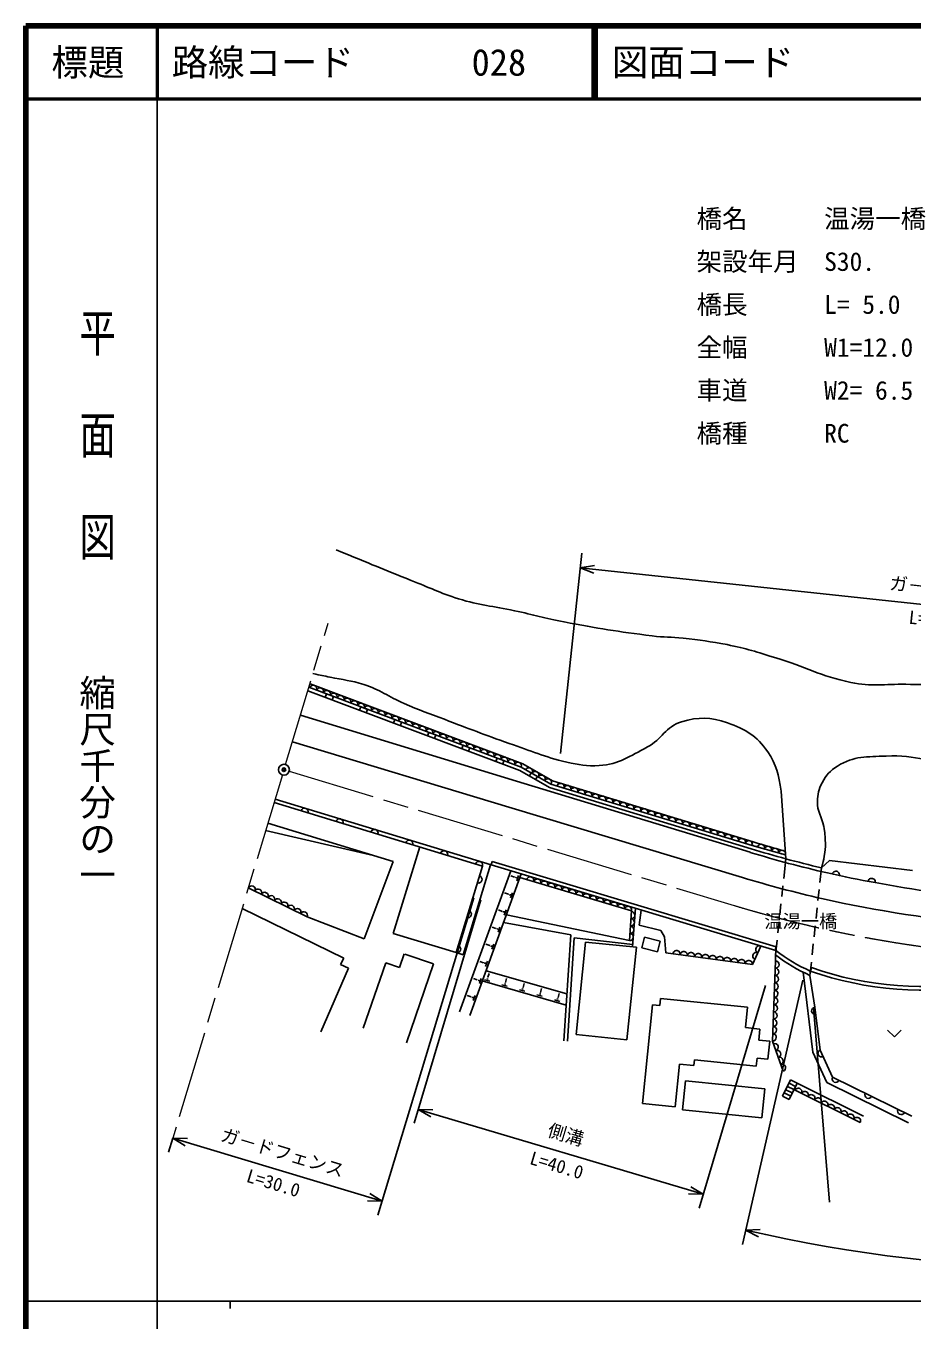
# Model space of a CAD drawing. Units: millimetres, scale not verified. Extents: x 40000 to 680000, y 20000 to 380000.
# Drawn here: x 40000 to 161569, y 202409 to 380000 of the extents above; entities that cross this region are included whole.
import ezdxf
from ezdxf.enums import TextEntityAlignment as Align

# ---------------------------------------------------------------- set-up
doc = ezdxf.new("R2010")
doc.units = ezdxf.units.MM
doc.header["$LTSCALE"] = 1000
doc.header["$PDMODE"] = 32
doc.header["$PDSIZE"] = 500
doc.linetypes.add('CHAIN', pattern=[18.5, 12, -1.5, 3.5, -1.5])
for name, color, linetype, lineweight in [('M-BGD', 7, 'Continuous', 25), ('M-BMK', 2, 'CHAIN', 13), ('M-BMK-SRVR', 3, 'Continuous', 25), ('M-STR-HTXT', 7, 'Continuous', 13), ('M-TTL', 2, 'Continuous', 140), ('M-TTL-BAND', 7, 'Continuous', 25), ('M-TTL-LINE', 7, 'Continuous', 50)]:
    doc.layers.add(name, color=color, linetype=linetype, lineweight=lineweight)
doc.layers.add('M-TTL-TXT', color=7, linetype='Continuous')
doc.styles.add('@ＭＳ ゴシック', font='')
doc.styles.add('ＭＳ ゴシック', font='')
doc.styles.get('@ＭＳ ゴシック').set_extended_font_data('@MS Gothic')
doc.styles.get('ＭＳ ゴシック').set_extended_font_data('MS Gothic')

msp = doc.modelspace()

# ---------------------------------------------------------------- linework, layer by layer
at = {"layer": 'M-BGD'}
for p, q in [((113315, 280178), (116250, 307632)), ((118014, 305953), (116038, 305643)), ((116038, 305643), (215326, 295026)), ((116038, 305643), (117904, 304923)), ((108177, 278742), (78986, 289707)), ((107749, 277834), (78665, 288759)), ((107963, 278288), (78810, 289239)), ((81245, 288324), (81069, 287856)), ((82181, 287972), (81245, 288324)), ((82006, 287504), (82181, 287972)), ((85926, 286566), (85750, 286098)), ((86862, 286214), (85926, 286566)), ((86686, 285746), (86862, 286214)), ((77652, 285401), (107302, 276352)), ((90607, 284807), (90431, 284339)), ((91543, 284456), (90607, 284807)), ((91367, 283988), (91543, 284456)), ((95287, 283049), (95112, 282581)), ((96224, 282698), (95287, 283049)), ((96048, 282230), (96224, 282698)), ((76555, 281763), (106234, 272810)), ((99968, 281291), (99792, 280823)), ((100904, 280940), (99968, 281291)), ((100728, 280472), (100904, 280940)), ((104649, 279533), (104473, 279065)), ((105585, 279181), (104649, 279533)), ((105409, 278713), (105585, 279181)), ((111832, 275496), (107749, 277834)), ((112031, 275958), (107963, 278288)), ((112031, 275958), (107963, 278288)), ((112231, 276420), (108177, 278742)), ((109310, 277517), (109061, 277083)), ((110177, 277020), (109310, 277517)), ((107302, 276352), (139351, 266597)), ((109929, 276586), (110177, 277020)), ((111832, 275496), (139496, 267075)), ((112031, 275958), (139642, 267553)), ((139639, 267554), (112031, 275958)), ((139785, 268032), (112231, 276420)), ((103837, 264864), (74187, 273913)), ((144240, 265708), (143597, 275000)), ((102631, 264709), (74041, 273435)), ((106234, 272810), (138306, 263135)), ((73191, 270612), (90391, 265324)), ((72879, 269578), (87677, 266157)), ((94023, 267336), (90400, 255466)), ((144203, 266236), (139643, 267553)), ((90391, 265324), (86382, 254720)), ((102631, 264709), (99008, 252838)), ((103733, 264895), (99964, 252546)), ((103981, 265343), (103837, 264864)), ((103837, 264864), (142888, 253112)), ((103981, 265343), (142942, 253618)), ((144240, 265708), (143951, 263013)), ((149136, 264471), (150250, 265467)), ((150250, 265467), (161603, 264087)), ((106501, 264062), (99473, 244713)), ((99473, 244713), (106501, 264062)), ((107939, 263629), (100883, 244201)), ((107939, 263629), (100883, 244201)), ((107039, 263201), (106522, 263388)), ((107047, 263223), (107031, 263179)), ((107283, 263212), (107219, 263036)), ((107590, 263400), (107334, 262695)), ((107768, 263159), (123076, 258552)), ((123076, 258552), (107768, 263159)), ((149136, 264471), (148922, 262479)), ((78577, 257727), (70510, 261724)), ((143844, 262018), (143684, 260527)), ((148815, 261484), (148655, 259993)), ((101436, 260369), (88294, 216805)), ((102407, 260072), (93262, 229411)), ((106186, 260851), (105669, 261039)), ((106194, 260873), (106178, 260829)), ((106429, 260862), (106365, 260686)), ((106737, 261050), (106481, 260345)), ((143577, 259533), (143417, 258041)), ((69650, 258876), (83602, 252081)), ((86382, 254720), (78577, 257727)), ((105332, 258501), (104815, 258689)), ((105340, 258523), (105324, 258479)), ((105576, 258512), (105512, 258336)), ((105883, 258700), (105627, 257995)), ((105908, 258036), (122791, 254486)), ((122791, 254486), (123076, 258552)), ((123232, 253632), (123603, 258916)), ((124395, 258677), (124134, 256610)), ((148548, 258999), (148388, 257507)), ((104479, 256151), (103962, 256339)), ((104487, 256173), (104471, 256129)), ((104722, 256163), (104658, 255986)), ((105030, 256350), (104774, 255645)), ((105526, 256985), (114743, 255291)), ((124134, 256610), (127102, 255864)), ((127102, 255864), (127614, 255020)), ((143310, 257047), (143150, 255555)), ((148282, 256513), (148121, 255022)), ((90400, 255466), (99008, 252838)), ((103625, 253801), (103108, 253989)), ((104176, 254000), (103920, 253295)), ((114743, 255291), (113803, 240723)), ((115218, 254885), (114302, 240691)), ((123254, 253945), (115218, 254885)), ((115492, 241579), (116780, 254286)), ((116780, 254286), (123745, 253580)), ((124489, 253479), (124850, 254955)), ((124850, 254955), (127024, 254424)), ((126664, 252948), (127024, 254424)), ((127614, 255020), (127795, 252819)), ((143043, 254561), (142825, 252531)), ((148015, 254027), (147854, 252536)), ((91908, 252658), (91264, 250781)), ((95934, 251275), (91981, 252632)), ((99964, 252546), (99008, 252838)), ((103633, 253823), (103617, 253779)), ((103869, 253813), (103805, 253637)), ((122456, 240873), (123745, 253580)), ((124489, 253479), (126664, 252948)), ((139657, 251188), (127795, 252819)), ((140833, 253731), (139657, 251188)), ((142798, 253139), (142942, 253618)), ((142834, 251696), (142825, 252531)), ((84260, 250713), (80437, 241989)), ((83602, 252081), (83169, 251191)), ((84260, 250713), (83169, 251191)), ((89363, 251433), (86287, 242477)), ((91264, 250781), (89363, 251433)), ((95934, 251275), (92214, 240441)), ((102772, 251452), (102255, 251639)), ((102780, 251474), (102764, 251430)), ((103015, 251463), (102951, 251287)), ((103323, 251650), (103067, 250946)), ((142421, 240703), (142834, 251696)), ((147748, 251542), (147550, 249705)), ((147780, 250775), (147615, 250303)), ((101919, 249102), (101402, 249290)), ((101927, 249124), (101911, 249080)), ((102162, 249113), (102098, 248937)), ((102470, 249301), (102214, 248596)), ((114116, 245636), (102605, 248942)), ((103624, 248909), (102903, 249116)), ((103118, 250355), (114219, 247167)), ((114219, 247167), (103118, 250355)), ((103416, 249203), (103235, 249255)), ((103410, 249439), (103365, 249452)), ((103388, 249445), (103540, 249974)), ((105813, 248749), (105768, 248762)), ((105791, 248755), (105942, 249284)), ((146594, 249071), (138281, 212806)), ((146627, 250140), (147973, 239192)), ((147550, 249705), (148225, 245340)), ((101065, 246752), (100548, 246940)), ((101616, 246951), (101360, 246246)), ((106027, 248219), (105306, 248426)), ((105819, 248513), (105638, 248565)), ((108430, 247529), (107709, 247736)), ((108221, 247823), (108041, 247875)), ((108216, 248059), (108171, 248072)), ((108193, 248065), (108345, 248594)), ((110833, 246839), (110112, 247046)), ((110624, 247133), (110444, 247185)), ((110619, 247368), (110574, 247381)), ((110596, 247375), (110748, 247904)), ((112999, 246685), (113151, 247213)), ((141458, 248321), (132341, 217755)), ((101073, 246774), (101057, 246730)), ((101309, 246763), (101245, 246587)), ((113235, 246149), (112515, 246356)), ((113027, 246443), (112847, 246494)), ((113022, 246678), (112977, 246691)), ((124584, 232115), (125958, 245670)), ((126953, 245569), (125958, 245670)), ((126953, 245569), (127053, 246551)), ((138991, 245341), (127053, 246551)), ((138708, 242548), (138991, 245341)), ((148028, 245320), (150244, 218588)), ((148225, 245340), (148947, 239467)), ((115492, 241579), (122456, 240873)), ((140698, 242346), (138708, 242548)), ((140543, 240822), (140698, 242346)), ((158213, 242204), (159151, 241266)), ((160088, 242204), (159151, 241266)), ((142036, 240670), (140543, 240822)), ((141787, 238214), (142036, 240670)), ((143882, 236562), (142421, 240703)), ((131646, 237331), (131726, 238121)), ((140183, 237263), (131726, 238121)), ((140183, 237263), (140294, 238366)), ((141787, 238214), (140294, 238366)), ((147973, 239192), (149886, 235011)), ((148947, 239467), (150647, 235750)), ((129061, 231661), (129656, 237533)), ((131646, 237331), (129656, 237533)), ((130491, 235231), (130087, 231251)), ((141376, 234127), (130491, 235231)), ((144909, 235372), (143797, 233133)), ((145360, 234032), (144464, 234476)), ((145582, 234479), (144686, 234924)), ((145804, 234927), (144692, 232688)), ((145804, 234927), (144909, 235372)), ((154903, 230408), (145804, 234927)), ((149886, 235011), (161083, 229492)), ((150647, 235750), (161525, 230389)), ((141376, 234127), (140973, 230147)), ((144692, 232688), (143797, 233133)), ((144915, 233136), (144019, 233581)), ((145137, 233584), (144242, 234029)), ((154459, 229512), (145360, 234032)), ((93833, 231328), (132913, 219671)), ((95833, 231272), (93833, 231328)), ((93833, 231328), (95537, 230280)), ((129061, 231661), (124584, 232115)), ((140973, 230147), (130087, 231251)), ((60150, 227385), (59573, 225470)), ((60150, 227385), (88872, 218720)), ((62149, 227322), (60150, 227385)), ((60150, 227385), (61850, 226331)), ((132913, 219671), (131209, 220719)), ((86873, 218782), (88872, 218720)), ((88872, 218720), (87172, 219774)), ((130913, 219727), (132913, 219671)), ((140727, 214829), (138728, 214756)), ((138728, 214756), (140495, 213820))]:
    msp.add_line(p, q, dxfattribs=at)
for centre, radius, start, end in [((79411, 289013), 500, 339.41307, 159.41307), ((80347, 288661), 500, 339.41307, 159.41307), ((81283, 288310), 500, 339.41307, 159.41307), ((82219, 287958), 500, 339.41307, 159.41307), ((83155, 287606), 500, 339.41307, 159.41307), ((84091, 287255), 500, 339.41307, 159.41307), ((85028, 286903), 500, 339.41307, 159.41307), ((85964, 286551), 500, 339.41307, 159.41307), ((86900, 286200), 500, 339.41307, 159.41307), ((87836, 285848), 500, 339.41307, 159.41307), ((88772, 285497), 500, 339.41307, 159.41307), ((89708, 285145), 500, 339.41307, 159.41307), ((90644, 284793), 500, 339.41307, 159.41307), ((91581, 284442), 500, 339.41307, 159.41307), ((92517, 284090), 500, 339.41307, 159.41307), ((93453, 283738), 500, 339.41307, 159.41307), ((94389, 283387), 500, 339.41307, 159.41307), ((95325, 283035), 500, 339.41307, 159.41307), ((96261, 282684), 500, 339.41307, 159.41307), ((97197, 282332), 500, 339.41307, 159.41307), ((98134, 281980), 500, 339.41307, 159.41307), ((99070, 281629), 500, 339.41307, 159.41307), ((100006, 281277), 500, 339.41307, 159.41307), ((100942, 280925), 500, 339.41307, 159.41307), ((101878, 280574), 500, 339.41307, 159.41307), ((102814, 280222), 500, 339.41307, 159.41307), ((103750, 279871), 500, 339.41307, 159.41307), ((104687, 279519), 500, 339.41307, 159.41307), ((105623, 279167), 500, 339.41307, 159.41307), ((106559, 278816), 500, 339.41307, 159.41307), ((107495, 278464), 500, 339.41307, 159.41307), ((108994, 277698), 500, 330.20029, 150.20029), ((109862, 277201), 500, 330.20029, 150.20029), ((110730, 276704), 500, 330.20029, 150.20029), ((111597, 276207), 500, 330.20029, 150.20029), ((113331, 275563), 500, 343.06932, 163.06932), ((114288, 275271), 500, 343.06932, 163.06932), ((115245, 274980), 500, 343.06932, 163.06932), ((116201, 274689), 500, 343.06932, 163.06932), ((117158, 274398), 500, 343.06932, 163.06932), ((118115, 274106), 500, 343.06932, 163.06932), ((119071, 273815), 500, 343.06932, 163.06932), ((120028, 273524), 500, 343.06932, 163.06932), ((120985, 273233), 500, 343.06932, 163.06932), ((78241, 272153), 500, 343.02816, 163.02816), ((121941, 272942), 500, 343.06932, 163.06932), ((122898, 272650), 500, 343.06932, 163.06932), ((123855, 272359), 500, 343.06932, 163.06932), ((124811, 272068), 500, 343.06932, 163.06932), ((125768, 271777), 500, 343.06932, 163.06932), ((126724, 271486), 500, 343.06932, 163.06932), ((83023, 270693), 500, 343.02816, 163.02816), ((127681, 271194), 500, 343.06932, 163.06932), ((128638, 270903), 500, 343.06932, 163.06932), ((129594, 270612), 500, 343.06932, 163.06932), ((130551, 270321), 500, 343.06932, 163.06932), ((131508, 270029), 500, 343.06932, 163.06932), ((132464, 269738), 500, 343.06932, 163.06932), ((133421, 269447), 500, 343.06932, 163.06932), ((87806, 269234), 500, 343.02816, 163.02816), ((92588, 267774), 500, 343.02816, 163.02816), ((134378, 269156), 500, 343.06932, 163.06932), ((135334, 268865), 500, 343.06932, 163.06932), ((136291, 268573), 500, 343.06932, 163.06932), ((137248, 268282), 500, 343.06932, 163.06932), ((138204, 267991), 500, 343.06932, 163.06932), ((139161, 267700), 500, 343.06932, 163.06932), ((97370, 266315), 500, 343.02816, 163.02816), ((183516, 410892), 150903, 252.98195, 257.15312), ((183516, 410892), 150403, 252.98195, 254.86247), ((183516, 410892), 149903, 252.98195, 254.79628), ((183516, 410892), 149403, 252.98011, 254.72963), ((140841, 267207), 500, 343.88912, 163.88912), ((141802, 266930), 500, 343.88912, 163.88912), ((142762, 266652), 500, 343.88912, 163.88912), ((143723, 266375), 500, 343.88912, 163.88912), ((102152, 264855), 500, 343.02816, 163.02816), ((183516, 410892), 150403, 254.86247, 256.78624), ((102073, 262881), 500, 253.02816, 73.02816), ((109191, 262730), 500, 343.25218, 163.25218), ((110149, 262442), 500, 343.25218, 163.25218), ((186249, 422061), 166000, 253.21298, 257.08893), ((181715, 403536), 143330, 257.20103, 259.87389), ((151107, 263512), 500, 347.66951, 167.66951), ((156024, 262528), 500, 349.67461, 169.67461), ((70961, 261501), 500, 333.64228, 153.64228), ((71857, 261057), 500, 333.64228, 153.64228), ((72753, 260613), 500, 333.64228, 153.64228), ((111106, 262154), 500, 343.25218, 163.25218), ((112064, 261866), 500, 343.25218, 163.25218), ((113022, 261578), 500, 343.25218, 163.25218), ((113979, 261290), 500, 343.25218, 163.25218), ((114937, 261001), 500, 343.25218, 163.25218), ((115894, 260713), 500, 343.25218, 163.25218), ((186259, 419813), 160161, 259.29761, 265.10686), ((73649, 260169), 500, 333.64228, 153.64228), ((74545, 259725), 500, 333.64228, 153.64228), ((75441, 259281), 500, 333.64228, 153.64228), ((76337, 258837), 500, 333.64228, 153.64228), ((116852, 260425), 500, 343.25218, 163.25218), ((117810, 260137), 500, 343.25218, 163.25218), ((118767, 259849), 500, 343.25218, 163.25218), ((119725, 259561), 500, 343.25218, 163.25218), ((120682, 259272), 500, 343.25218, 163.25218), ((121640, 258984), 500, 343.25218, 163.25218), ((188838, 438656), 182758, 257.46032, 264.80632), ((77233, 258393), 500, 333.64228, 153.64228), ((78129, 257949), 500, 333.64228, 153.64228), ((100613, 258099), 500, 253.02816, 73.02816), ((122597, 258696), 500, 343.25218, 163.25218), ((123036, 257978), 500, 265.98288, 85.98288), ((122896, 255983), 500, 265.98288, 85.98288), ((122966, 256980), 500, 265.98288, 85.98288), ((122826, 254985), 500, 265.98288, 85.98288), ((99154, 253317), 500, 253.02816, 73.02816), ((129255, 252618), 500, 352.16881, 172.16881), ((130245, 252482), 500, 352.16881, 172.16881), ((131236, 252346), 500, 352.16881, 172.16881), ((132227, 252210), 500, 352.16881, 172.16881), ((133217, 252073), 500, 352.16881, 172.16881), ((134208, 251937), 500, 352.16881, 172.16881), ((135199, 251801), 500, 352.16881, 172.16881), ((140203, 252369), 500, 65.18408, 245.18408), ((140623, 253277), 500, 65.18408, 245.18408), ((156853, 270621), 22892, 232.20967, 246.02382), ((156609, 270808), 22392, 232.20967, 246.2737), ((136189, 251665), 500, 352.16881, 172.16881), ((137180, 251528), 500, 352.16881, 172.16881), ((138171, 251392), 500, 352.16881, 172.16881), ((139161, 251256), 500, 352.16881, 172.16881), ((142778, 250197), 500, 267.84591, 87.84591), ((142816, 251196), 500, 267.84591, 87.84591), ((163026, 294272), 46092, 250.68503, 280.69354), ((142703, 248198), 500, 267.84591, 87.84591), ((142740, 249197), 500, 267.84591, 87.84591), ((163026, 294272), 46592, 250.66458, 280.61142), ((142665, 247199), 500, 267.84591, 87.84591), ((142590, 245200), 500, 267.84591, 87.84591), ((142628, 246199), 500, 267.84591, 87.84591), ((148286, 244844), 500, 97.00822, 277.00822), ((142515, 243202), 500, 267.84591, 87.84591), ((142552, 244201), 500, 267.84591, 87.84591), ((142440, 241203), 500, 267.84591, 87.84591), ((142477, 242202), 500, 267.84591, 87.84591), ((142717, 239863), 500, 289.43255, 109.43255), ((143050, 238920), 500, 289.43255, 109.43255), ((143383, 237977), 500, 289.43255, 109.43255), ((149155, 239013), 500, 114.5837, 294.5837), ((143715, 237034), 500, 289.43255, 109.43255), ((151096, 235529), 500, 153.76234, 333.76234), ((145950, 233738), 500, 333.58635, 153.58635), ((146846, 233293), 500, 333.58635, 153.58635), ((147741, 232848), 500, 333.58635, 153.58635), ((148637, 232404), 500, 333.58635, 153.58635), ((155581, 233319), 500, 153.76234, 333.76234), ((149533, 231959), 500, 333.58635, 153.58635), ((150428, 231514), 500, 333.58635, 153.58635), ((151324, 231069), 500, 333.58635, 153.58635), ((152219, 230624), 500, 333.58635, 153.58635), ((160065, 231108), 500, 153.76234, 333.76234), ((153115, 230179), 500, 333.58635, 153.58635), ((154011, 229735), 500, 333.58635, 153.58635), ((186249, 422061), 212682, 257.08893, 281.35527)]:
    msp.add_arc(centre, radius, start, end, dxfattribs=at)
for points, knots in [([(82548, 308125), (87542, 306055), (88818, 305514), (92865, 303911), (95389, 302911), (96751, 302199), (99340, 301385), (102273, 300463), (104037, 300409), (107039, 299749), (109691, 299167), (111158, 298759), (113819, 298225), (118509, 297284), (121169, 296905), (125914, 296300), (127559, 296090), (128500, 296179), (130147, 295985), (132516, 295707), (133846, 295548), (136187, 295095), (138836, 294584), (140273, 294080), (142856, 293302), (146916, 292080), (149013, 290763), (153165, 289904), (156046, 289308), (157751, 289704), (160693, 289652), (164367, 289587), (165570, 289621), (170100, 289701)], [0, 0, 0, 0, 1, 1, 1, 2, 2, 2, 3, 3, 3, 4, 4, 4, 5, 5, 5, 6, 6, 6, 7, 7, 7, 8, 8, 8, 9, 9, 9, 10, 10, 10, 11, 11, 11, 11]), ([(143597, 275000), (143267, 277316), (143001, 278549), (141756, 280394), (140270, 282595), (138739, 283490), (136227, 284354), (133903, 285155), (132288, 285215), (129934, 284504), (127760, 283846), (127266, 282106), (125253, 281054), (122802, 279772), (121409, 278706), (118652, 278496), (116905, 278363), (115904, 278608), (114196, 278991), (111038, 279700), (109373, 280489), (106315, 281549), (102808, 282765), (100872, 283527), (97404, 284850), (95242, 285674), (94004, 286073), (91887, 287007), (89695, 287973), (88629, 288908), (86347, 289635), (84588, 290196), (83531, 290238), (81726, 290626), (80810, 290822), (80524, 290884), (79380, 291130)], [0, 0, 0, 0, 1, 1, 1, 2, 2, 2, 3, 3, 3, 4, 4, 4, 5, 5, 5, 6, 6, 6, 7, 7, 7, 8, 8, 8, 9, 9, 9, 10, 10, 10, 11, 11, 11, 12, 12, 12, 12]), ([(207207, 286423), (202922, 284396), (201574, 283831), (197834, 282502), (192786, 280708), (189823, 280047), (184556, 279065), (180985, 278400), (178950, 278078), (175319, 277993), (172608, 277930), (171089, 278180), (168393, 278463), (164332, 278891), (162105, 280009), (158027, 279808), (155364, 279677), (153592, 279860), (151341, 278431), (150317, 277780), (149781, 277233), (149230, 276152), (148755, 275219), (148611, 274600), (148568, 273554), (148511, 272187), (149204, 271509), (149442, 270162), (149596, 269288), (149647, 268788), (149667, 267901), (149684, 267191), (149636, 266789), (149521, 266088), (149415, 265447), (149351, 265214), (149136, 264471)], [0, 0, 0, 0, 1, 1, 1, 2, 2, 2, 3, 3, 3, 4, 4, 4, 5, 5, 5, 6, 6, 6, 7, 7, 7, 8, 8, 8, 9, 9, 9, 10, 10, 10, 11, 11, 11, 12, 12, 12, 12])]:
    msp.add_open_spline(points, degree=3, knots=knots, dxfattribs=at)
at = {"layer": 'M-BMK'}
for p, q in [((75616, 278652), (81467, 298048)), ((75183, 277216), (60150, 227385)), ((76118, 277717), (137151, 259305))]:
    msp.add_line(p, q, dxfattribs=at)
msp.add_arc((186249, 422061), 170000, 253.21298, 264.92494, dxfattribs=at)
at = {"layer": 'M-BMK-SRVR'}
msp.add_circle((75400, 277934), 750, dxfattribs=at)
msp.add_point((75400, 277934), dxfattribs=at)
at = {"layer": 'M-TTL'}
for p, q in [((40000, 380000), (40000, 20000)), ((680000, 380000), (40000, 380000))]:
    msp.add_line(p, q, dxfattribs=at)
at = {"layer": 'M-TTL-BAND'}
for p, q in [((58000, 370000), (58000, 20000)), ((40000, 205000), (579000, 205000)), ((68000, 205000), (68000, 204000))]:
    msp.add_line(p, q, dxfattribs=at)
at = {"layer": 'M-TTL-LINE'}
for p, q in [((58000, 380000), (58000, 370000)), ((117750, 380000), (117750, 370000)), ((118250, 380000), (118250, 370000)), ((40000, 370000), (680000, 370000))]:
    msp.add_line(p, q, dxfattribs=at)

# ---------------------------------------------------------------- texts
at = {"layer": 'M-BGD', "style": 'ＭＳ ゴシック'}
for s, rotation, p in [('ガ－ドパイプ', 353.896, (165788, 301329)), ('側溝', 343.391, (113659, 226458)), ('ガ－ドフェンス', 343.213, (74800, 224010))]:
    msp.add_text(s, height=1833, rotation=rotation, dxfattribs=at).set_placement(p, align=Align.BOTTOM_CENTER)
at = {"layer": 'M-BGD', "style": '@ＭＳ ゴシック'}
for s, rotation, p in [('L=111.0', 353.896, (165575, 299341)), ('L=40.0', 343.391, (113087, 224541)), ('L=30.0', 343.213, (74222, 222095))]:
    msp.add_text(s, height=1833, rotation=rotation, dxfattribs=at).set_placement(p, align=Align.TOP_CENTER)
at = {"layer": 'M-BGD', "style": 'ＭＳ ゴシック'}
msp.add_text('温湯一橋', height=1833, dxfattribs=at).set_placement((146301, 257148), align=Align.MIDDLE_CENTER)
at = {"layer": 'M-STR-HTXT', "style": 'ＭＳ ゴシック'}
for s, p in [('橋名\u3000\u3000\u3000温湯一橋', (132000, 351500)), ('架設年月\u3000S30.', (132000, 345609)), ('橋長\u3000\u3000\u3000L= 5.0', (132000, 339718)), ('全幅\u3000\u3000\u3000W1=12.0', (132000, 333827)), ('車道\u3000\u3000\u3000W2= 6.5', (132000, 327936)), ('橋種\u3000\u3000\u3000RC', (132000, 322045))]:
    msp.add_text(s, height=2566, dxfattribs=at).set_placement(p, align=Align.BOTTOM_LEFT)
at = {"layer": 'M-TTL-BAND', "style": '@ＭＳ ゴシック', "width": 1.4}
msp.add_text('平  面  図', height=3666, rotation=270, dxfattribs=at).set_placement((49777, 306475), align=Align.MIDDLE_RIGHT)
at = {"layer": 'M-TTL-BAND', "style": '@ＭＳ ゴシック'}
msp.add_text('縮尺千分の一', height=3666, rotation=270, dxfattribs=at).set_placement((49777, 261030), align=Align.MIDDLE_RIGHT)
at = {"layer": 'M-TTL-TXT', "style": 'ＭＳ ゴシック'}
msp.add_text('標題', height=3666, dxfattribs=at).set_placement((48500, 375000), align=Align.MIDDLE_CENTER)
for s, p in [('路線コード', (60000, 375000)), ('028', (101142, 375000)), ('図面コード', (120380, 375000))]:
    msp.add_text(s, height=3666, dxfattribs=at).set_placement(p, align=Align.MIDDLE_LEFT)

doc.saveas('drawing.dxf')
